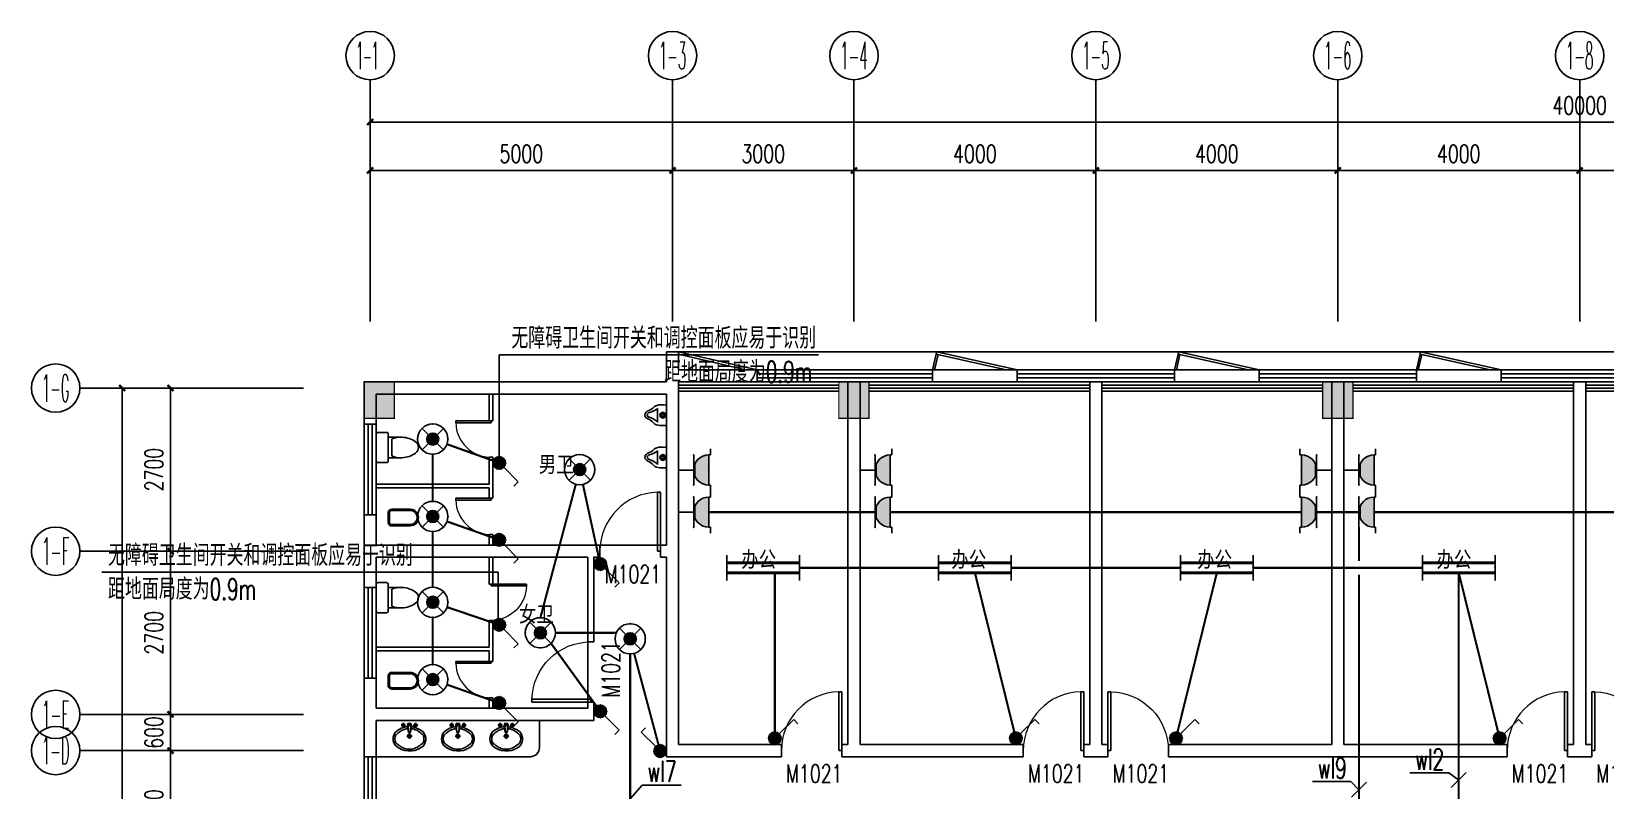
# Model space of a CAD drawing. Extents: x -6243262 to 3079315, y -2914302 to 172723.
# Drawn here: x -1822998 to -1796971, y -602947 to -590387 of the extents above; entities that cross this region are included whole.
import ezdxf
from ezdxf.enums import TextEntityAlignment as Align

# ---------------------------------------------------------------- set-up
doc = ezdxf.new("R2010")
doc.units = 0
doc.header["$LTSCALE"] = 1000
for name, color, linetype in [('0-柱网', 2, 'Continuous'), ('0-铝板', 32, 'Continuous'), ('A-FLOR-OTHER1-ON', 253, 'Continuous'), ('AXIS', 3, 'Continuous'), ('AXIS_TEXT', 7, 'Continuous'), ('DIM-插座', 3, 'Continuous'), ('DIM-照明', 3, 'Continuous'), ('EQUIP-插座', 3, 'Continuous'), ('EQUIP-照明', 3, 'Continuous'), ('PUB_TEXT', 7, 'Continuous'), ('STAIR', 2, 'Continuous'), ('TEL_TEXT', 7, 'Continuous'), ('WALL', 9, 'Continuous'), ('WALL-PARAPET', 6, 'Continuous'), ('WINDOW', 4, 'Continuous'), ('WINDOW_TEXT', 7, 'Continuous'), ('WIRE-插座', 5, 'Continuous'), ('WIRE-照明', 1, 'Continuous'), ('洁具', 253, 'Continuous')]:
    doc.layers.add(name, color=color, linetype=linetype)
doc.styles.add('-宋体', font='', dxfattribs={"width": 0.8})
doc.styles.add('_TCH_AXIS', font='COMPLEX', dxfattribs={"bigfont": 'GBCBIG'})
doc.styles.add('_TCH_DIM_T3', font='SIMPLEX', dxfattribs={"width": 0.705882, "bigfont": 'GBCBIG'})
doc.styles.add('_TCH_WINDOW', font='SIMPLEX', dxfattribs={"height": 3.5, "bigfont": 'GBCBIG'})
doc.styles.add('_TEL_DIM', font='SIMPLEX', dxfattribs={"width": 0.8, "height": 3.5, "bigfont": 'HZTXT'})
doc.styles.add('COMPLEX', font='COMPLEX')
doc.styles.get("Standard").update_dxf_attribs({"font": 'gbenor.shx', "bigfont": 'gbcbig.shx'})
doc.styles.get('-宋体').set_extended_font_data('SimSun')
doc.dimstyles.new('_TCH_ARCH&&100', dxfattribs={"dimtxt": 297.5, "dimasz": 100, "dimexe": 250, "dimexo": 300, "dimgap": 126.25, "dimtad": 1, "dimdec": 0, "dimzin": 0, "dimdsep": 46, "dimtxsty": '_TCH_DIM_T3', "dimblk": 'ARCHTICK', "dimcen": 0.09, "dimclrt": 7, "dimazin": 2, "dimtfac": 1, "dimtdec": 0, "dimtix": 1, "dimtmove": 2, "dimatfit": 3, "dimfxl": 0, "dimtolj": 1, "dimtzin": 0, "dimarcsym": 0})

# ---------------------------------------------------------------- blocks, each defined once
blk = doc.blocks.new('1#柱网')
at = {"layer": '0-柱网'}
for points in [[(494005, 93967), (494005, 93367), (494505, 93367), (494505, 93967)], [(501855, 93967), (501855, 93367), (502355, 93367), (502355, 93967)], [(509855, 93967), (509855, 93367), (510355, 93367), (510355, 93967)]]:
    blk.add_hatch(color=0, dxfattribs=at).paths.add_polyline_path(points)
at = {"layer": '0-柱网', "color": 0, "const_width": 20}
for points in [[(494005, 93967), (494005, 93367), (494505, 93367), (494505, 93967), (494005, 93967)], [(501855, 93967), (501855, 93367), (502355, 93367), (502355, 93967), (501855, 93967)], [(509855, 93967), (509855, 93367), (510355, 93367), (510355, 93967), (509855, 93967)]]:
    blk.add_lwpolyline(points, dxfattribs=at)
blk = doc.blocks.new('A$C22252488')
at = {"layer": '0-铝板', "color": 0}
blk.add_lwpolyline([(1218, 0), (60, 261), (69, 300), (1400, 0)], dxfattribs=at)
at = {"layer": 'WINDOW', "color": 0}
for points in [[(0, 0), (60, 261)], [(31, 0), (90, 254)]]:
    blk.add_lwpolyline(points, dxfattribs=at)
blk = doc.blocks.new('$DorLib2D$00000001')
at = {"color": 0}
for p, q in [((0.45, 0.975), (0.5, 0.975)), ((0.45, 0), (0.45, 0.975)), ((0.5, 0), (0.5, 0.975)), ((0.5, 0), (0.45, 0))]:
    blk.add_line(p, q, dxfattribs=at)
at = {"color": 0, "lineweight": 13}
blk.add_arc((0.475, 0), 0.975, 91.4693, 180, dxfattribs=at)
blk = doc.blocks.new('$WINLIB2D$00000001')
at = {"color": 0}
for points in [[(-0.5, 0.5), (-0.5, -0.5)], [(-0.5, 0.5), (0.5, 0.5)], [(0.5, -0.5), (0.5, 0.5)], [(0.5, 0.1667), (-0.5, 0.1667)], [(0.5, -0.1667), (-0.5, -0.1667)], [(-0.5, -0.5), (0.5, -0.5)]]:
    blk.add_lwpolyline(points, dxfattribs=at)
blk = doc.blocks.new('$plan$00003671')
at = {"layer": '洁具', "color": 0}
for p, q in [((-101, 10), (-101, -63)), ((-25, 0), (-32, -39)), ((-25, 0), (25, 0)), ((-25, 0), (-17, -148)), ((25, 0), (17, -148)), ((25, 0), (32, -39)), ((101, 10), (101, -63)), ((-64, -27), (-138, -27)), ((45, -209), (-45, -209)), ((-32, -39), (-17, -148)), ((-24, -20), (24, -20)), ((-17, -138), (17, -138)), ((-17, -148), (17, -148)), ((0, -164), (0, -254)), ((32, -39), (17, -148)), ((138, -27), (64, -27))]:
    blk.add_line(p, q, dxfattribs=at)
blk.add_lwpolyline([(25, 0), (32, -39), (30, -54, -0.144626), (222, -135, -0.454002), (196, -399, -0.337627), (-227, -368, -0.376635), (-227, -140, -0.17218), (-30, -54), (-32, -39), (-25, 0)], format="xyb", close=True, dxfattribs=at)
for centre, radius in [((-101, -27), 25.2), ((-101, -27), 15.1), ((0, -209), 30.2), ((0, -209), 20.2), ((101, -27), 25.2), ((101, -27), 15.1)]:
    blk.add_circle(centre, radius, dxfattribs=at)
for centre, radius, start, end in [((-102, -254), 138, 152.5904, 207.4096), ((-19, -374), 275, 118.8696, 138.2267), ((-16, -304), 218, 108.3074, 128.6169), ((0, -351), 268, 95.4714, 108.3074), ((-1, -27), 7.25, 80.5252, 279.4748), ((1, -27), 7.25, 260.5252, 99.4748), ((0, -351), 268, 71.6926, 84.5286), ((16, -304), 218, 51.3831, 71.6926), ((19, -374), 275, 41.7733, 61.1304), ((102, -254), 138, 332.5904, 27.4096), ((-19, -135), 275, 221.7733, 241.1304), ((-16, -205), 218, 231.3831, 251.6926), ((0, -158), 268, 251.6926, 288.3074), ((16, -205), 218, 288.3074, 308.6169), ((19, -135), 275, 298.8696, 318.2267)]:
    blk.add_arc(centre, radius, start, end, dxfattribs=at)
blk = doc.blocks.new('$plan$00002813')
at = {"layer": '洁具', "color": 0}
blk.add_line((-112, -146), (114, -146), dxfattribs=at)
blk.add_lwpolyline([(-185, 0), (-185, -10), (-164, -10, 0.125587), (-163, -162, 0.087699), (-135, -207, -0.142493), (-79, -292, 0.309604), (0, -360, 0.229829), (59, -308, -0.1358), (128, -215, 0.187963), (170, -108, 0.056569), (165, -10), (185, -10), (185, 0)], format="xyb", close=True, dxfattribs=at)
for radius in [47.3, 34.6, 22.1]:
    blk.add_circle((0, -62), radius, dxfattribs=at)
for centre, radius, start, end in [((-382, -363), 346, 14.0616, 38.7001), ((335, -366), 312, 135.2868, 164.3913), ((-6, -276), 40.9, 183.6565, 351.9398)]:
    blk.add_arc(centre, radius, start, end, dxfattribs=at)
blk = doc.blocks.new('$plan$00002866')
at = {"layer": '洁具', "color": 0}
for points in [[(-366, 138), (-59, 138, -0.388189), (0, 88), (0, -88, -0.388189), (-59, -138), (-366, -138, -0.97895)], [(-58, -116), (-376, -116, -0.936623), (-366, 117), (-58, 117, -0.381636), (-21, 86), (-21, -86, -0.399536)]]:
    blk.add_lwpolyline(points, format="xyb", close=True, dxfattribs=at)
blk.add_lwpolyline([(-306, 117, 0, 0, 0.440649), (-316, 108, 0, 0, 0), (-316, -106, 0, 0, 0.411645), (-307, -115, 1.5, 1.5, 0)], format="xyseb", dxfattribs=at)
blk = doc.blocks.new('_ArchTick')
at = {"color": 0, "linetype": 'ByBlock', "const_width": 0.4}
blk.add_lwpolyline([(-0.5, -0.5), (0.5, 0.5)], dxfattribs=at)
blk = doc.blocks.new('*D131')
at = {"layer": 'AXIS', "color": 0, "lineweight": -2, "transparency": 16777216}
for p, q in [((1416495, -770052), (1416495, -766802)), ((1456495, -770052), (1456495, -766802)), ((1416495, -767052), (1456495, -767052))]:
    blk.add_line(p, q, dxfattribs=at)
at = {"layer": 'Defpoints', "color": 0, "transparency": 16777216}
for p in [(1456495, -767052), (1416495, -770352), (1456495, -770352)]:
    blk.add_point(p, dxfattribs=at)
at = {"layer": 'AXIS', "color": 0, "lineweight": -2, "transparency": 16777216, "xscale": 100, "yscale": 100, "zscale": 100, "rotation": 180}
blk.add_blockref('_ArchTick', (1416495, -767052), dxfattribs=at)
at = {"layer": 'AXIS', "color": 0, "lineweight": -2, "transparency": 16777216, "xscale": 100, "yscale": 100, "zscale": 100}
blk.add_blockref('_ArchTick', (1456495, -767052), dxfattribs=at)
at = {"layer": 'AXIS', "color": 7, "transparency": 16777216, "insert": (1436495, -766777), "char_height": 297.5, "attachment_point": 5, "style": '_TCH_DIM_T3'}
blk.add_mtext('\\A1;40000', dxfattribs=at)
blk = doc.blocks.new('*D135')
at = {"layer": 'AXIS', "color": 0, "lineweight": -2, "transparency": 16777216}
for p, q in [((1436495, -770052), (1436495, -767602)), ((1440495, -770052), (1440495, -767602)), ((1436495, -767852), (1440495, -767852))]:
    blk.add_line(p, q, dxfattribs=at)
at = {"layer": 'Defpoints', "color": 0, "transparency": 16777216}
for p in [(1440495, -767852), (1436495, -770352), (1440495, -770352)]:
    blk.add_point(p, dxfattribs=at)
at = {"layer": 'AXIS', "color": 0, "lineweight": -2, "transparency": 16777216, "xscale": 100, "yscale": 100, "zscale": 100, "rotation": 180}
blk.add_blockref('_ArchTick', (1436495, -767852), dxfattribs=at)
at = {"layer": 'AXIS', "color": 0, "lineweight": -2, "transparency": 16777216, "xscale": 100, "yscale": 100, "zscale": 100}
blk.add_blockref('_ArchTick', (1440495, -767852), dxfattribs=at)
at = {"layer": 'AXIS', "color": 7, "transparency": 16777216, "insert": (1438495, -767577), "char_height": 297.5, "attachment_point": 5, "style": '_TCH_DIM_T3'}
blk.add_mtext('\\A1;4000', dxfattribs=at)
blk = doc.blocks.new('*D136')
at = {"layer": 'AXIS', "color": 0, "lineweight": -2, "transparency": 16777216}
for p, q in [((1432495, -770052), (1432495, -767602)), ((1436495, -770052), (1436495, -767602)), ((1432495, -767852), (1436495, -767852))]:
    blk.add_line(p, q, dxfattribs=at)
at = {"layer": 'Defpoints', "color": 0, "transparency": 16777216}
for p in [(1436495, -767852), (1432495, -770352), (1436495, -770352)]:
    blk.add_point(p, dxfattribs=at)
at = {"layer": 'AXIS', "color": 0, "lineweight": -2, "transparency": 16777216, "xscale": 100, "yscale": 100, "zscale": 100, "rotation": 180}
blk.add_blockref('_ArchTick', (1432495, -767852), dxfattribs=at)
at = {"layer": 'AXIS', "color": 0, "lineweight": -2, "transparency": 16777216, "xscale": 100, "yscale": 100, "zscale": 100}
blk.add_blockref('_ArchTick', (1436495, -767852), dxfattribs=at)
at = {"layer": 'AXIS', "color": 7, "transparency": 16777216, "insert": (1434495, -767577), "char_height": 297.5, "attachment_point": 5, "style": '_TCH_DIM_T3'}
blk.add_mtext('\\A1;4000', dxfattribs=at)
blk = doc.blocks.new('*D137')
at = {"layer": 'AXIS', "color": 0, "lineweight": -2, "transparency": 16777216}
for p, q in [((1428495, -770052), (1428495, -767602)), ((1432495, -770052), (1432495, -767602)), ((1428495, -767852), (1432495, -767852))]:
    blk.add_line(p, q, dxfattribs=at)
at = {"layer": 'Defpoints', "color": 0, "transparency": 16777216}
for p in [(1432495, -767852), (1428495, -770352), (1432495, -770352)]:
    blk.add_point(p, dxfattribs=at)
at = {"layer": 'AXIS', "color": 0, "lineweight": -2, "transparency": 16777216, "xscale": 100, "yscale": 100, "zscale": 100, "rotation": 180}
blk.add_blockref('_ArchTick', (1428495, -767852), dxfattribs=at)
at = {"layer": 'AXIS', "color": 0, "lineweight": -2, "transparency": 16777216, "xscale": 100, "yscale": 100, "zscale": 100}
blk.add_blockref('_ArchTick', (1432495, -767852), dxfattribs=at)
at = {"layer": 'AXIS', "color": 7, "transparency": 16777216, "insert": (1430495, -767577), "char_height": 297.5, "attachment_point": 5, "style": '_TCH_DIM_T3'}
blk.add_mtext('\\A1;4000', dxfattribs=at)
blk = doc.blocks.new('*D138')
at = {"layer": 'AXIS', "color": 0, "lineweight": -2, "transparency": 16777216}
for p, q in [((1424495, -770052), (1424495, -767602)), ((1428495, -770052), (1428495, -767602)), ((1424495, -767852), (1428495, -767852))]:
    blk.add_line(p, q, dxfattribs=at)
at = {"layer": 'Defpoints', "color": 0, "transparency": 16777216}
for p in [(1428495, -767852), (1424495, -770352), (1428495, -770352)]:
    blk.add_point(p, dxfattribs=at)
at = {"layer": 'AXIS', "color": 0, "lineweight": -2, "transparency": 16777216, "xscale": 100, "yscale": 100, "zscale": 100, "rotation": 180}
blk.add_blockref('_ArchTick', (1424495, -767852), dxfattribs=at)
at = {"layer": 'AXIS', "color": 0, "lineweight": -2, "transparency": 16777216, "xscale": 100, "yscale": 100, "zscale": 100}
blk.add_blockref('_ArchTick', (1428495, -767852), dxfattribs=at)
at = {"layer": 'AXIS', "color": 7, "transparency": 16777216, "insert": (1426495, -767577), "char_height": 297.5, "attachment_point": 5, "style": '_TCH_DIM_T3'}
blk.add_mtext('\\A1;4000', dxfattribs=at)
blk = doc.blocks.new('*D139')
at = {"layer": 'AXIS', "color": 0, "lineweight": -2, "transparency": 16777216}
for p, q in [((1421495, -770052), (1421495, -767602)), ((1424495, -770052), (1424495, -767602)), ((1421495, -767852), (1424495, -767852))]:
    blk.add_line(p, q, dxfattribs=at)
at = {"layer": 'Defpoints', "color": 0, "transparency": 16777216}
for p in [(1424495, -767852), (1421495, -770352), (1424495, -770352)]:
    blk.add_point(p, dxfattribs=at)
at = {"layer": 'AXIS', "color": 0, "lineweight": -2, "transparency": 16777216, "xscale": 100, "yscale": 100, "zscale": 100, "rotation": 180}
blk.add_blockref('_ArchTick', (1421495, -767852), dxfattribs=at)
at = {"layer": 'AXIS', "color": 0, "lineweight": -2, "transparency": 16777216, "xscale": 100, "yscale": 100, "zscale": 100}
blk.add_blockref('_ArchTick', (1424495, -767852), dxfattribs=at)
at = {"layer": 'AXIS', "color": 7, "transparency": 16777216, "insert": (1422995, -767577), "char_height": 297.5, "attachment_point": 5, "style": '_TCH_DIM_T3'}
blk.add_mtext('\\A1;3000', dxfattribs=at)
blk = doc.blocks.new('*D140')
at = {"layer": 'AXIS', "color": 0, "lineweight": -2, "transparency": 16777216}
for p, q in [((1416495, -770052), (1416495, -767602)), ((1421495, -770052), (1421495, -767602)), ((1416495, -767852), (1421495, -767852))]:
    blk.add_line(p, q, dxfattribs=at)
at = {"layer": 'Defpoints', "color": 0, "transparency": 16777216}
for p in [(1421495, -767852), (1416495, -770352), (1421495, -770352)]:
    blk.add_point(p, dxfattribs=at)
at = {"layer": 'AXIS', "color": 0, "lineweight": -2, "transparency": 16777216, "xscale": 100, "yscale": 100, "zscale": 100, "rotation": 180}
blk.add_blockref('_ArchTick', (1416495, -767852), dxfattribs=at)
at = {"layer": 'AXIS', "color": 0, "lineweight": -2, "transparency": 16777216, "xscale": 100, "yscale": 100, "zscale": 100}
blk.add_blockref('_ArchTick', (1421495, -767852), dxfattribs=at)
at = {"layer": 'AXIS', "color": 7, "transparency": 16777216, "insert": (1418995, -767577), "char_height": 297.5, "attachment_point": 5, "style": '_TCH_DIM_T3'}
blk.add_mtext('\\A1;5000', dxfattribs=at)
blk = doc.blocks.new('_AXISO')
at = {"color": 0}
blk.add_circle((0, 0), 0.5, dxfattribs=at)
at = {"layer": 'AXIS_TEXT', "color": 0, "style": 'COMPLEX', "width": 1.041667}
blk.add_attdef('A', text='', height=0.56, dxfattribs=at).set_placement((-0.25, -0.28), (0.25, -0.28), align=Align.FIT)
blk = doc.blocks.new('*D146')
at = {"layer": 'AXIS', "color": 0, "lineweight": -2, "transparency": 16777216}
for p, q in [((1415095, -771452), (1412145, -771452)), ((1412395, -786952), (1412395, -771452)), ((1415095, -786952), (1412145, -786952))]:
    blk.add_line(p, q, dxfattribs=at)
at = {"layer": 'Defpoints', "color": 0, "transparency": 16777216}
for p in [(1412395, -771452), (1415395, -771452), (1415395, -786952)]:
    blk.add_point(p, dxfattribs=at)
at = {"layer": 'AXIS', "color": 0, "lineweight": -2, "transparency": 16777216, "xscale": 100, "yscale": 100, "zscale": 100}
for p, rotation in [((1412395, -771452), 90), ((1412395, -786952), 270)]:
    blk.add_blockref('_ArchTick', p, dxfattribs=dict(at, rotation=rotation))
at = {"layer": 'AXIS', "color": 7, "transparency": 16777216, "insert": (1412120, -779202), "char_height": 297.5, "attachment_point": 5, "rotation": 90, "style": '_TCH_DIM_T3'}
blk.add_mtext('\\A1;15500', dxfattribs=at)
blk = doc.blocks.new('*D149')
at = {"layer": 'AXIS', "color": 0, "lineweight": -2, "transparency": 16777216}
for p, q in [((1415095, -777452), (1412945, -777452)), ((1413195, -779452), (1413195, -777452)), ((1415095, -779452), (1412945, -779452))]:
    blk.add_line(p, q, dxfattribs=at)
at = {"layer": 'Defpoints', "color": 0, "transparency": 16777216}
for p in [(1413195, -777452), (1415395, -777452), (1415395, -779452)]:
    blk.add_point(p, dxfattribs=at)
at = {"layer": 'AXIS', "color": 0, "lineweight": -2, "transparency": 16777216, "xscale": 100, "yscale": 100, "zscale": 100}
for p, rotation in [((1413195, -777452), 90), ((1413195, -779452), 270)]:
    blk.add_blockref('_ArchTick', p, dxfattribs=dict(at, rotation=rotation))
at = {"layer": 'AXIS', "color": 7, "transparency": 16777216, "insert": (1412920, -778452), "char_height": 297.5, "attachment_point": 5, "rotation": 90, "style": '_TCH_DIM_T3'}
blk.add_mtext('\\A1;2000', dxfattribs=at)
blk = doc.blocks.new('*D150')
at = {"layer": 'AXIS', "color": 0, "lineweight": -2, "transparency": 16777216}
for p, q in [((1415095, -776852), (1412945, -776852)), ((1413195, -776852), (1413195, -776752)), ((1413195, -777452), (1413195, -776852)), ((1415095, -777452), (1412945, -777452)), ((1413195, -777452), (1413195, -777552))]:
    blk.add_line(p, q, dxfattribs=at)
at = {"layer": 'Defpoints', "color": 0, "transparency": 16777216}
for p in [(1413195, -776852), (1415395, -776852), (1415395, -777452)]:
    blk.add_point(p, dxfattribs=at)
at = {"layer": 'AXIS', "color": 0, "lineweight": -2, "transparency": 16777216, "xscale": 100, "yscale": 100, "zscale": 100}
for p, rotation in [((1413195, -776852), 270), ((1413195, -777452), 90)]:
    blk.add_blockref('_ArchTick', p, dxfattribs=dict(at, rotation=rotation))
at = {"layer": 'AXIS', "color": 7, "transparency": 16777216, "insert": (1412920, -777152), "char_height": 297.5, "attachment_point": 5, "rotation": 90, "style": '_TCH_DIM_T3'}
blk.add_mtext('\\A1;600', dxfattribs=at)
blk = doc.blocks.new('*D151')
at = {"layer": 'AXIS', "color": 0, "lineweight": -2, "transparency": 16777216}
for p, q in [((1415095, -774152), (1412945, -774152)), ((1413195, -776852), (1413195, -774152)), ((1415095, -776852), (1412945, -776852))]:
    blk.add_line(p, q, dxfattribs=at)
at = {"layer": 'Defpoints', "color": 0, "transparency": 16777216}
for p in [(1413195, -774152), (1415395, -774152), (1415395, -776852)]:
    blk.add_point(p, dxfattribs=at)
at = {"layer": 'AXIS', "color": 0, "lineweight": -2, "transparency": 16777216, "xscale": 100, "yscale": 100, "zscale": 100}
for p, rotation in [((1413195, -774152), 90), ((1413195, -776852), 270)]:
    blk.add_blockref('_ArchTick', p, dxfattribs=dict(at, rotation=rotation))
at = {"layer": 'AXIS', "color": 7, "transparency": 16777216, "insert": (1412920, -775502), "char_height": 297.5, "attachment_point": 5, "rotation": 90, "style": '_TCH_DIM_T3'}
blk.add_mtext('\\A1;2700', dxfattribs=at)
blk = doc.blocks.new('*D152')
at = {"layer": 'AXIS', "color": 0, "lineweight": -2, "transparency": 16777216}
for p, q in [((1415095, -771452), (1412945, -771452)), ((1413195, -774152), (1413195, -771452)), ((1415095, -774152), (1412945, -774152))]:
    blk.add_line(p, q, dxfattribs=at)
at = {"layer": 'Defpoints', "color": 0, "transparency": 16777216}
for p in [(1413195, -771452), (1415395, -771452), (1415395, -774152)]:
    blk.add_point(p, dxfattribs=at)
at = {"layer": 'AXIS', "color": 0, "lineweight": -2, "transparency": 16777216, "xscale": 100, "yscale": 100, "zscale": 100}
for p, rotation in [((1413195, -771452), 90), ((1413195, -774152), 270)]:
    blk.add_blockref('_ArchTick', p, dxfattribs=dict(at, rotation=rotation))
at = {"layer": 'AXIS', "color": 7, "transparency": 16777216, "insert": (1412920, -772802), "char_height": 297.5, "attachment_point": 5, "rotation": 90, "style": '_TCH_DIM_T3'}
blk.add_mtext('\\A1;2700', dxfattribs=at)
blk = doc.blocks.new('$plan$00002826')
at = {"layer": '洁具', "color": 0}
for p, q in [((-260, -140), (-260, 140)), ((-200, 170), (-200, -170))]:
    blk.add_line(p, q, dxfattribs=at)
blk.add_lwpolyline([(-650, 92, 0.537872), (-650, -92, 0.149947), (-430, -170), (-200, -170), (-200, -220, 0.414214), (-170, -250), (-30, -250, 0.414214), (0, -220), (0, 220, 0.414214), (-30, 250), (-170, 250, 0.414214), (-200, 220), (-200, 170), (-430, 170, 0.149947)], format="xyb", close=True, dxfattribs=at)
for centre, start, end in [((-413, -227), 67.4505, 91.4725), ((-413, 227), 268.6339, 292.5495)]:
    blk.add_arc(centre, 398, start, end, dxfattribs=at)
blk = doc.blocks.new('$equip$00001240')
for p, q in [((-0.5, 1.05), (-0.7, 1.05)), ((-0.5, 1.05), (-0.5, 1)), ((0.5, 1.05), (0.7, 1.05)), ((0.5, 1.05), (0.5, 1)), ((-0.5, 1), (0.5, 1)), ((-0.5, 0.5), (0.5, 0.5)), ((0, 0.5), (0, 0))]:
    blk.add_line(p, q)
blk.add_arc((0, 1), 0.5, 180, 0)
for points in [[(0.433, 0.75), (-0.433, 0.75), (0.5, 1), (-0.5, 1)], [(0.25, 0.567), (-0.25, 0.567), (0.433, 0.75), (-0.433, 0.75)], [(0, 0.5), (0, 0.5), (0.25, 0.567), (-0.25, 0.567)]]:
    blk.add_solid(points)
at = {"layer": 'EQUIP-照明'}
for p in [(0, 1), (-0.5, 0.5), (0, 0), (0.5, 0.5)]:
    blk.add_point(p, dxfattribs=at)
at = {"layer": 'EQUIP-照明', "flags": 9}
blk.add_attdef('A', (0, 0), '', height=0.00002, dxfattribs=at)
blk = doc.blocks.new('$equip$00001160')
for p, q in [((-1.2, 0.417), (-1.2, -0.417)), ((-1.2, 0.167), (1.2, 0.167)), ((1.2, 0.417), (1.2, -0.417)), ((-1.2, -0.167), (1.2, -0.167))]:
    blk.add_line(p, q)
at = {"const_width": 0.1}
for points in [[(-1.2, 0.167), (1.2, 0.167)], [(-1.2, -0.167), (1.2, -0.167)]]:
    blk.add_lwpolyline(points, dxfattribs=at)
at = {"layer": 'EQUIP-照明'}
for p in [(-1.2, 0), (0, 0.167), (1.2, 0), (0, -0.167)]:
    blk.add_point(p, dxfattribs=at)
at = {"layer": 'EQUIP-照明', "flags": 9}
blk.add_attdef('A', (0, 0), '', height=0.00002, dxfattribs=at)
blk = doc.blocks.new('$equip$00001962')
for p, q in [((0.147, 0.356), (0.625, 0.833)), ((0.625, 0.833), (0.766, 0.692))]:
    blk.add_line(p, q)
blk.add_circle((0, 0.208), 0.208)
for p in [(-0.208, 0.208), (0, 0.417), (0, 0), (0.208, 0.208)]:
    blk.add_point(p)
for points in [[(-0.18, 0.313), (0.18, 0.313), (-0.208, 0.208), (0.208, 0.208)], [(-0.18, 0.104), (0.18, 0.104), (-0.208, 0.208), (0.208, 0.208)], [(-0.104, 0.389), (0.104, 0.389), (-0.18, 0.313), (0.18, 0.313)], [(-0.104, 0.028), (0.104, 0.028), (-0.18, 0.104), (0.18, 0.104)], [(0, 0.417), (0, 0.417), (-0.104, 0.389), (0.104, 0.389)], [(0, 0), (0, 0), (-0.104, 0.028), (0.104, 0.028)]]:
    blk.add_solid(points)
at = {"layer": 'TEL_TEXT', "style": '_TEL_DIM', "flags": 1}
blk.add_attdef('A', text='', height=0.00002, dxfattribs=at).set_placement((0, 0), align=Align.MIDDLE_CENTER)
blk = doc.blocks.new('$equip$00002828')
for p, q in [((0.354, 0.354), (-0.354, -0.354)), ((-0.354, 0.354), (0.354, -0.354))]:
    blk.add_line(p, q)
at = {"const_width": 0.04}
blk.add_lwpolyline([(0.5, 0, -1), (-0.5, 0, -1), (0.5, 0, 1)], format="xyb", dxfattribs=at)
for radius in [0.5, 0.2]:
    blk.add_circle((0, 0), radius)
for p in [(-0.5, 0), (0, 0.5), (0.5, 0), (0, -0.5)]:
    blk.add_point(p)
for points in [[(-0.173, 0.1), (0.173, 0.1), (-0.2, 0), (0.2, 0)], [(-0.173, -0.1), (0.173, -0.1), (-0.2, 0), (0.2, 0)], [(-0.1, 0.173), (0.1, 0.173), (-0.173, 0.1), (0.173, 0.1)], [(0, 0.2), (0, 0.2), (-0.1, 0.173), (0.1, 0.173)], [(-0.1, -0.173), (0.1, -0.173), (-0.173, -0.1), (0.173, -0.1)], [(0, -0.2), (0, -0.2), (-0.1, -0.173), (0.1, -0.173)]]:
    blk.add_solid(points)
at = {"color": 7, "style": '_TEL_DIM', "flags": 1}
for tag in ['A', 'REMARK']:
    blk.add_attdef(tag, text='', height=0.00002, dxfattribs=at).set_placement((0, 0), align=Align.MIDDLE_CENTER)
blk = doc.blocks.new('33')
at = {"color": 8}
blk.add_lwpolyline([(1416595.1, -776952.2), (1416595.1, -777552.2), (1419145.1, -777552.2, 0.4142136), (1419295.1, -777402.2), (1419295.1, -776952.2)], format="xyb", dxfattribs=at)
at = {"layer": '0-铝板', "color": 8}
for points in [[(1421595.1, -770852.2), (1457095.1, -770852.2), (1457095.1, -779352.2)], [(1421595.1, -770852.2), (1421595.1, -770852.2), (1422895, -771152.2)], [(1421595.1, -770893.1), (1422704.1, -771152.2)]]:
    blk.add_lwpolyline(points, dxfattribs=at)
at = {"layer": 'A-FLOR-OTHER1-ON', "color": 8}
for points in [[(1421595.1, -771352.2), (1424245.1, -771352.2)], [(1424745.1, -771352.2), (1428395.1, -771352.2)], [(1432245.1, -771352.2), (1428595.1, -771352.2)], [(1436395.1, -771352.2), (1432745.1, -771352.2)], [(1436595.1, -771352.2), (1440245.1, -771352.2)], [(1421595.1, -771502.2), (1424245.1, -771502.2)], [(1424745.1, -771502.2), (1428395.1, -771502.2)], [(1432245.1, -771502.2), (1428595.1, -771502.2)], [(1436395.1, -771502.2), (1432745.1, -771502.2)], [(1436595.1, -771502.2), (1440245.1, -771502.2)]]:
    blk.add_lwpolyline(points, dxfattribs=at)
at = {"layer": 'AXIS', "color": 8}
for p, q in [((1416495.1, -770352.2), (1416495.1, -766352.2)), ((1421495.1, -770352.2), (1421495.1, -766352.2)), ((1424495.1, -770352.2), (1424495.1, -766352.2)), ((1428495.1, -770352.2), (1428495.1, -766352.2)), ((1432495.1, -770352.2), (1432495.1, -766352.2)), ((1436495.1, -770352.2), (1436495.1, -766352.2)), ((1415395.1, -771452.2), (1411695.1, -771452.2)), ((1415395.1, -774152.2), (1411695.1, -774152.2)), ((1415395.1, -776852.2), (1411695.1, -776852.2)), ((1415395.1, -777452.2), (1411695.1, -777452.2))]:
    blk.add_line(p, q, dxfattribs=at)
at = {"layer": 'STAIR', "color": 8}
for points in [[(1421595.1, -771402.2), (1424245.1, -771402.2)], [(1424745.1, -771402.2), (1428395.1, -771402.2)], [(1432245.1, -771402.2), (1428595.1, -771402.2)], [(1436395.1, -771402.2), (1432745.1, -771402.2)], [(1436595.1, -771402.2), (1440245.1, -771402.2)], [(1421595.1, -771452.2), (1424245.1, -771452.2)], [(1424745.1, -771452.2), (1428395.1, -771452.2)], [(1432245.1, -771452.2), (1428595.1, -771452.2)], [(1436395.1, -771452.2), (1432745.1, -771452.2)], [(1436595.1, -771452.2), (1440245.1, -771452.2)]]:
    blk.add_lwpolyline(points, dxfattribs=at)
at = {"layer": 'WALL', "color": 8}
for p, q in [((1421395.1, -771252.2), (1421395.1, -770852.2)), ((1421395.1, -770852.2), (1421595.1, -770852.2)), ((1421595.1, -771152.2), (1421595.1, -770852.2)), ((1422895, -771152.2), (1421595.1, -771152.2)), ((1422895, -771352.2), (1422895, -771152.2)), ((1427195.1, -771152.2), (1425795.1, -771152.2)), ((1425795.1, -771152.2), (1425795.1, -771352.2)), ((1427195.1, -771352.2), (1427195.1, -771152.2)), ((1431195.1, -771152.2), (1429795.1, -771152.2)), ((1429795.1, -771152.2), (1429795.1, -771352.2)), ((1431195.1, -771352.2), (1431195.1, -771152.2)), ((1435195.1, -771152.2), (1433795.1, -771152.2)), ((1433795.1, -771152.2), (1433795.1, -771352.2)), ((1435195.1, -771352.2), (1435195.1, -771152.2)), ((1416395.1, -771352.2), (1416395.1, -772052.2)), ((1421395.1, -771352.2), (1416395.1, -771352.2)), ((1421395.1, -771352.2), (1421395.1, -771252.2)), ((1421595.1, -771352.2), (1422895, -771352.2)), ((1421595.1, -771452.2), (1421595.1, -771352.2)), ((1424395.1, -777352.2), (1424395.1, -771352.2)), ((1424395.1, -771352.2), (1424595.1, -771352.2)), ((1424595.1, -777352.2), (1424595.1, -771352.2)), ((1425795.1, -771352.2), (1427195.1, -771352.2)), ((1428395.1, -777352.2), (1428395.1, -771352.2)), ((1428395.1, -771352.2), (1428595.1, -771352.2)), ((1428595.1, -777352.2), (1428595.1, -771352.2)), ((1429795.1, -771352.2), (1431195.1, -771352.2)), ((1432395.1, -777352.2), (1432395.1, -771352.2)), ((1432395.1, -771352.2), (1432595.1, -771352.2)), ((1432595.1, -777352.2), (1432595.1, -771352.2)), ((1433795.1, -771352.2), (1435195.1, -771352.2)), ((1436395.1, -777352.2), (1436395.1, -771352.2)), ((1436395.1, -771352.2), (1436595.1, -771352.2)), ((1436595.1, -777352.2), (1436595.1, -771352.2)), ((1416595.1, -772052.2), (1416595.1, -771552.2)), ((1421395.1, -771552.2), (1416595.1, -771552.2)), ((1421395.1, -774052.2), (1421395.1, -771552.2)), ((1421595.1, -774152.2), (1421595.1, -771452.2)), ((1416395.1, -772052.2), (1416595.1, -772052.2)), ((1416595.1, -773552.2), (1416395.1, -773552.2)), ((1416395.1, -773552.2), (1416395.1, -774152.2)), ((1416595.1, -774052.2), (1416595.1, -773552.2)), ((1416395.1, -774152.2), (1416395.1, -774752.2)), ((1418495.1, -774052.2), (1416595.1, -774052.2)), ((1418495.1, -774252.2), (1416595.1, -774252.2)), ((1416595.1, -774752.2), (1416595.1, -774252.2)), ((1420095.1, -774052.2), (1418495.1, -774052.2)), ((1420095.1, -774252.2), (1418495.1, -774252.2)), ((1420295.1, -774052.2), (1420095.1, -774052.2)), ((1420095.1, -774252.2), (1420095.1, -775652.2)), ((1420195.1, -775652.2), (1420195.1, -774252.2)), ((1420195.1, -774252.2), (1420295.1, -774252.2)), ((1420295.1, -774252.2), (1420295.1, -774052.2)), ((1421395.1, -774052.2), (1421295.1, -774052.2)), ((1421295.1, -774052.2), (1421295.1, -774252.2)), ((1421295.1, -774252.2), (1421395.1, -774252.2)), ((1421395.1, -777552.2), (1421395.1, -774252.2)), ((1421595.1, -777352.2), (1421595.1, -774152.2)), ((1416395.1, -774752.2), (1416595.1, -774752.2)), ((1420095.1, -775652.2), (1420195.1, -775652.2)), ((1416595.1, -776252.2), (1416395.1, -776252.2)), ((1416395.1, -776252.2), (1416395.1, -776852.2)), ((1416595.1, -776752.2), (1416595.1, -776252.2)), ((1416395.1, -776852.2), (1416395.1, -777552.2)), ((1420095.1, -776752.2), (1416595.1, -776752.2)), ((1420195.1, -776652.2), (1420095.1, -776652.2)), ((1420095.1, -776652.2), (1420095.1, -776752.2)), ((1420195.1, -776952.2), (1420195.1, -776652.2)), ((1416595.1, -777552.2), (1416595.1, -776952.2)), ((1420195.1, -776952.2), (1416595.1, -776952.2)), ((1423295.1, -777352.2), (1421595.1, -777352.2)), ((1423295.1, -777552.2), (1423295.1, -777352.2)), ((1424395.1, -777352.2), (1424295.1, -777352.2)), ((1424295.1, -777352.2), (1424295.1, -777552.2)), ((1427295.1, -777352.2), (1424595.1, -777352.2)), ((1427295.1, -777552.2), (1427295.1, -777352.2)), ((1428395.1, -777352.2), (1428295.1, -777352.2)), ((1428295.1, -777352.2), (1428295.1, -777552.2)), ((1428695.1, -777352.2), (1428595.1, -777352.2)), ((1428695.1, -777552.2), (1428695.1, -777352.2)), ((1432395.1, -777352.2), (1429695.1, -777352.2)), ((1429695.1, -777352.2), (1429695.1, -777552.2)), ((1435295.1, -777352.2), (1432595.1, -777352.2)), ((1435295.1, -777552.2), (1435295.1, -777352.2)), ((1436395.1, -777352.2), (1436295.1, -777352.2)), ((1436295.1, -777352.2), (1436295.1, -777552.2)), ((1436695.1, -777352.2), (1436595.1, -777352.2)), ((1436695.1, -777552.2), (1436695.1, -777352.2)), ((1416395.1, -777552.2), (1416595.1, -777552.2)), ((1421395.1, -777552.2), (1423295.1, -777552.2)), ((1424295.1, -777552.2), (1424495.1, -777552.2)), ((1424495.1, -777552.2), (1427295.1, -777552.2)), ((1428295.1, -777552.2), (1428495.1, -777552.2)), ((1428495.1, -777552.2), (1428695.1, -777552.2)), ((1429695.1, -777552.2), (1432495.1, -777552.2)), ((1432495.1, -777552.2), (1435295.1, -777552.2)), ((1436295.1, -777552.2), (1436495.1, -777552.2)), ((1436495.1, -777552.2), (1436695.1, -777552.2))]:
    blk.add_line(p, q, dxfattribs=at)
at = {"layer": 'WALL-PARAPET', "color": 8}
for p, q in [((1418465.1, -771552.2), (1418465.1, -771997.2)), ((1418525.1, -771552.2), (1418465.1, -771552.2)), ((1418525.1, -771997.2), (1418525.1, -771552.2)), ((1418465.1, -771997.2), (1418525.1, -771997.2)), ((1418525.1, -772597.2), (1418465.1, -772597.2)), ((1418465.1, -772597.2), (1418465.1, -773042.2)), ((1418525.1, -773072.2), (1418525.1, -772597.2)), ((1418465.1, -773042.2), (1416595.1, -773042.2)), ((1416595.1, -773102.2), (1416595.1, -773042.2)), ((1418465.1, -773102.2), (1416595.1, -773102.2)), ((1418465.1, -773102.2), (1418465.1, -773277.2)), ((1418525.1, -773277.2), (1418525.1, -773072.2)), ((1418465.1, -773277.2), (1418525.1, -773277.2)), ((1418525.1, -773877.2), (1418465.1, -773877.2)), ((1418465.1, -773877.2), (1418465.1, -774052.2)), ((1418525.1, -774052.2), (1418525.1, -773877.2)), ((1418465.1, -774252.2), (1418465.1, -774697.2)), ((1418525.1, -774252.2), (1418465.1, -774252.2)), ((1418525.1, -774697.2), (1418525.1, -774252.2)), ((1418465.1, -774697.2), (1418525.1, -774697.2)), ((1418525.1, -775297.2), (1418465.1, -775297.2)), ((1418465.1, -775297.2), (1418465.1, -775742.2)), ((1418525.1, -775772.2), (1418525.1, -775297.2)), ((1418465.1, -775742.2), (1416595.1, -775742.2)), ((1416595.1, -775802.2), (1416595.1, -775742.2)), ((1418465.1, -775802.2), (1416595.1, -775802.2)), ((1418465.1, -775802.2), (1418465.1, -775977.2)), ((1418525.1, -775977.2), (1418525.1, -775772.2)), ((1418465.1, -775977.2), (1418525.1, -775977.2)), ((1418525.1, -776577.2), (1418465.1, -776577.2)), ((1418465.1, -776577.2), (1418465.1, -776752.2)), ((1418525.1, -776752.2), (1418525.1, -776577.2)), ((1418465.1, -776752.2), (1418525.1, -776752.2))]:
    blk.add_line(p, q, dxfattribs=at)
at = {"layer": 'WINDOW', "color": 8}
for p, q in [((1421295.1, -774052.2), (1420295.1, -774052.2)), ((1420095.1, -776652.2), (1420095.1, -775652.2))]:
    blk.add_line(p, q, dxfattribs=at)
at = {"color": 8}
for name, p, rotation in [('$plan$00002813', (1421395.1, -771902.2), 269.9999999999999), ('$plan$00002813', (1421395.1, -772602.2), 269.9999999999999), ('$plan$00002866', (1416792.8, -773595), 180), ('$plan$00002866', (1416792.8, -776295), 179.9999999999999), ('$plan$00003671', (1417145.1, -777003.1), 359.9999999999999), ('$plan$00003671', (1417945.1, -777003.1), 359.9999999999999), ('$plan$00003671', (1418745.1, -777003.1), 359.9999999999999)]:
    blk.add_blockref(name, p, dxfattribs=dict(at, rotation=rotation))
at = {"color": 8, "yscale": -1, "rotation": 180}
for p in [(1416595.1, -772435.9), (1416595.1, -774921.1)]:
    blk.add_blockref('$plan$00002826', p, dxfattribs=at)
at = {"layer": '0-柱网', "color": 8}
blk.add_blockref('1#柱网', (922390.1, -865319.4), dxfattribs=at)
at = {"layer": '0-铝板', "color": 8}
for p in [(1425795.1, -771152.2), (1429795.1, -771152.2), (1433795.1, -771152.2)]:
    blk.add_blockref('A$C22252488', p, dxfattribs=at)
at = {"layer": 'AXIS', "color": 8}
ref = blk.add_blockref('_AXISO', (1416495.1, -765952.2), dxfattribs=dict(at, xscale=800, yscale=800, zscale=800))
ref.add_attrib('A', '1-1 ', dxfattribs={"layer": 'AXIS_TEXT', "color": 8, "height": 452.55, "style": '_TCH_AXIS', "width": 0.42}).set_placement((1416268.8, -766178.5), (1416721.4, -766178.5), align=Align.FIT)
ref = blk.add_blockref('_AXISO', (1421495.1, -765952.2), dxfattribs=dict(at, xscale=800, yscale=800, zscale=800))
ref.add_attrib('A', '1-3', dxfattribs={"layer": 'AXIS_TEXT', "color": 8, "height": 452.55, "style": '_TCH_AXIS', "width": 0.381818}).set_placement((1421268.8, -766178.5), (1421721.4, -766178.5), align=Align.FIT)
ref = blk.add_blockref('_AXISO', (1424495.1, -765952.2), dxfattribs=dict(at, xscale=800, yscale=800, zscale=800))
ref.add_attrib('A', '1-4', dxfattribs={"layer": 'AXIS_TEXT', "color": 8, "height": 452.55, "style": '_TCH_AXIS', "width": 0.368421}).set_placement((1424268.8, -766178.5), (1424721.4, -766178.5), align=Align.FIT)
ref = blk.add_blockref('_AXISO', (1428495.1, -765952.2), dxfattribs=dict(at, xscale=800, yscale=800, zscale=800))
ref.add_attrib('A', '1-5', dxfattribs={"layer": 'AXIS_TEXT', "color": 8, "height": 452.55, "style": '_TCH_AXIS', "width": 0.381818}).set_placement((1428268.8, -766178.5), (1428721.4, -766178.5), align=Align.FIT)
ref = blk.add_blockref('_AXISO', (1432495.1, -765952.2), dxfattribs=dict(at, xscale=800, yscale=800, zscale=800))
ref.add_attrib('A', '1-6', dxfattribs={"layer": 'AXIS_TEXT', "color": 8, "height": 452.55, "style": '_TCH_AXIS', "width": 0.381818}).set_placement((1432268.8, -766178.5), (1432721.4, -766178.5), align=Align.FIT)
ref = blk.add_blockref('_AXISO', (1436495.1, -765952.2), dxfattribs=dict(at, xscale=800, yscale=800, zscale=800))
ref.add_attrib('A', '1-8', dxfattribs={"layer": 'AXIS_TEXT', "color": 8, "height": 452.55, "style": '_TCH_AXIS', "width": 0.381818}).set_placement((1436268.8, -766178.5), (1436721.4, -766178.5), align=Align.FIT)
ref = blk.add_blockref('_AXISO', (1411295.1, -771452.2), dxfattribs=dict(at, xscale=800, yscale=800, zscale=800))
ref.add_attrib('A', '1-G', dxfattribs={"layer": 'AXIS_TEXT', "color": 8, "height": 452.55, "style": '_TCH_AXIS', "width": 0.355932}).set_placement((1411068.8, -771678.5), (1411521.4, -771678.5), align=Align.FIT)
ref = blk.add_blockref('_AXISO', (1411295.1, -774152.2), dxfattribs=dict(at, xscale=800, yscale=800, zscale=800))
ref.add_attrib('A', '1-F', dxfattribs={"layer": 'AXIS_TEXT', "color": 8, "height": 452.55, "style": '_TCH_AXIS', "width": 0.368421}).set_placement((1411068.8, -774378.5), (1411521.4, -774378.5), align=Align.FIT)
ref = blk.add_blockref('_AXISO', (1411295.1, -776852.2), dxfattribs=dict(at, xscale=800, yscale=800, zscale=800))
ref.add_attrib('A', '1-E', dxfattribs={"layer": 'AXIS_TEXT', "color": 8, "height": 452.55, "style": '_TCH_AXIS', "width": 0.368421}).set_placement((1411068.8, -777078.5), (1411521.4, -777078.5), align=Align.FIT)
ref = blk.add_blockref('_AXISO', (1411295.1, -777452.2), dxfattribs=dict(at, xscale=800, yscale=800, zscale=800))
ref.add_attrib('A', '1-D', dxfattribs={"layer": 'AXIS_TEXT', "color": 8, "height": 452.55, "style": '_TCH_AXIS', "width": 0.362069}).set_placement((1411068.8, -777678.5), (1411521.4, -777678.5), align=Align.FIT)
at = {"layer": 'WINDOW', "color": 8}
for name, p, xscale, yscale, zscale, rotation in [('$WINLIB2D$00000001', (1424345, -771252.2), -2900.160891343607, -200, -2900.160891343607, 180), ('$WINLIB2D$00000001', (1428495.1, -771252.2), -2600, -200, -2600, 180), ('$WINLIB2D$00000001', (1432495.1, -771252.2), -2600, -200, -2600, 180), ('$WINLIB2D$00000001', (1436495.1, -771252.2), -2600, -200, -2600, 180), ('$WINLIB2D$00000001', (1416495.1, -772802.2), 1500, 200, 1500, 90), ('$DorLib2D$00000001', (1418495.1, -772297.2), 600, 600, 600, 90), ('$DorLib2D$00000001', (1418495.1, -773577.2), 600, 600, 600, 90), ('$WINLIB2D$00000001', (1416495.1, -775502.2), -1500, 200, -1500, 90), ('$DorLib2D$00000001', (1418495.1, -774997.2), 600, -600, 600, 90), ('$DorLib2D$00000001', (1418495.1, -776277.2), 600, 600, 600, 90), ('$WINLIB2D$00000001', (1416495.1, -778452.2), -1800.00000000004, -200, -1800.00000000004, 90)]:
    blk.add_blockref(name, p, dxfattribs=dict(at, xscale=xscale, yscale=yscale, zscale=zscale, rotation=rotation))
ref = blk.add_blockref('$DorLib2D$00000001', (1420795.1, -774152.2), dxfattribs=dict(at, xscale=-1000, yscale=-1000, zscale=-1000, rotation=180))
ref.add_attrib('A', 'M1021', (1420370.1, -774680.8), dxfattribs={"layer": 'WINDOW_TEXT', "color": 8, "height": 297.5, "style": '_TCH_WINDOW', "width": 0.705882})
ref = blk.add_blockref('$DorLib2D$00000001', (1420145.1, -776152.2), dxfattribs=dict(at, xscale=-1000, yscale=1000, zscale=-1000, rotation=90))
ref.add_attrib('A', 'M1021', (1420623.8, -776577.2), dxfattribs={"layer": 'WINDOW_TEXT', "color": 8, "height": 297.5, "rotation": 90, "style": '_TCH_WINDOW', "width": 0.705882})
ref = blk.add_blockref('$DorLib2D$00000001', (1423795.1, -777452.2), dxfattribs=dict(at, xscale=-1000, yscale=-1000, zscale=-1000, rotation=180))
ref.add_attrib('A', 'M1021', (1423370.1, -777980.8), dxfattribs={"layer": 'WINDOW_TEXT', "color": 8, "height": 297.5, "style": '_TCH_WINDOW', "width": 0.705882})
ref = blk.add_blockref('$DorLib2D$00000001', (1427795.1, -777452.2), dxfattribs=dict(at, xscale=-1000, yscale=-1000, zscale=-1000, rotation=180))
ref.add_attrib('A', 'M1021', (1427370.1, -777980.8), dxfattribs={"layer": 'WINDOW_TEXT', "color": 8, "height": 297.5, "style": '_TCH_WINDOW', "width": 0.705882})
ref = blk.add_blockref('$DorLib2D$00000001', (1429195.1, -777452.2), dxfattribs=dict(at, xscale=1000, yscale=-1000, zscale=1000, rotation=180))
ref.add_attrib('A', 'M1021', (1428770.1, -777980.8), dxfattribs={"layer": 'WINDOW_TEXT', "color": 8, "height": 297.5, "style": '_TCH_WINDOW', "width": 0.705882})
ref = blk.add_blockref('$DorLib2D$00000001', (1435795.1, -777452.2), dxfattribs=dict(at, xscale=-1000, yscale=-1000, zscale=-1000, rotation=180))
ref.add_attrib('A', 'M1021', (1435370.1, -777980.8), dxfattribs={"layer": 'WINDOW_TEXT', "color": 8, "height": 297.5, "style": '_TCH_WINDOW', "width": 0.705882})
ref = blk.add_blockref('$DorLib2D$00000001', (1437195.1, -777452.2), dxfattribs=dict(at, xscale=1000, yscale=-1000, zscale=1000, rotation=180))
ref.add_attrib('A', 'M1021', (1436770.1, -777980.8), dxfattribs={"layer": 'WINDOW_TEXT', "color": 8, "height": 297.5, "style": '_TCH_WINDOW', "width": 0.705882})
at = {"layer": 'PUB_TEXT', "color": 8, "style": '-宋体', "width": 0.8}
for s, p in [('男卫', (1419283.7, -772846.4)), ('办公', (1422631.8, -774417.6)), ('办公', (1426104.9, -774417.6)), ('办公', (1430169.5, -774417.6)), ('办公', (1434127.7, -774417.6)), ('女卫', (1418956.3, -775325))]:
    blk.add_text(s, height=264.35, dxfattribs=at).set_placement(p)
at = {"layer": 'AXIS', "color": 8}
for p1, p2, distance, picture, middle in [((1416495.1, -770352.2), (1456495.1, -770352.2), 3300, '*D131', (1436495.1, -766777.2)), ((1416495.1, -770352.2), (1421495.1, -770352.2), 2500, '*D140', (1418995.1, -767577.2)), ((1421495.1, -770352.2), (1424495.1, -770352.2), 2500, '*D139', (1422995.1, -767577.2)), ((1424495.1, -770352.2), (1428495.1, -770352.2), 2500, '*D138', (1426495.1, -767577.2)), ((1428495.1, -770352.2), (1432495.1, -770352.2), 2500, '*D137', (1430495.1, -767577.2)), ((1432495.1, -770352.2), (1436495.1, -770352.2), 2500, '*D136', (1434495.1, -767577.2)), ((1436495.1, -770352.2), (1440495.1, -770352.2), 2500, '*D135', (1438495.1, -767577.2)), ((1415395.1, -786952.2), (1415395.1, -771452.2), 3000, '*D146', (1412120.1, -779202.2)), ((1415395.1, -774152.2), (1415395.1, -771452.2), 2200, '*D152', (1412920.1, -772802.2)), ((1415395.1, -776852.2), (1415395.1, -774152.2), 2200, '*D151', (1412920.1, -775502.2)), ((1415395.1, -777452.2), (1415395.1, -776852.2), 2200, '*D150', (1412920.1, -777152.2)), ((1415395.1, -779452.2), (1415395.1, -777452.2), 2200, '*D149', (1412920.1, -778452.2))]:
    dim = blk.add_aligned_dim(p1=p1, p2=p2, distance=distance, dimstyle='_TCH_ARCH&&100', dxfattribs=at)
    dim.commit()
    dim.dimension.update_dxf_attribs({"geometry": picture, "text_midpoint": middle})

msp = doc.modelspace()

# ---------------------------------------------------------------- linework, layer by layer
at = {"layer": 'DIM-插座'}
msp.add_line((-1800923.9, -602810.2), (-1801171.4, -603057.6), dxfattribs=at)
for points in [[(-1801184.4, -602799.7), (-1801818, -602799.7)], [(-1801047.7, -602933.9), (-1801184.4, -602799.7)]]:
    msp.add_lwpolyline(points, dxfattribs=at)
at = {"layer": 'DIM-照明'}
for p, q in [((-1815263.5, -597525.5), (-1815263.5, -595739.3)), ((-1815263.5, -595739.3), (-1809983.9, -595739.3)), ((-1815281, -599334.2), (-1821837.1, -599334.2)), ((-1815281, -600205.4), (-1815281, -599334.2)), ((-1799273.9, -602649.8), (-1799521.4, -602897.3))]:
    msp.add_line(p, q, dxfattribs=at)
for points in [[(-1799563.2, -602656.4), (-1800207.5, -602656.4)], [(-1799397.7, -602773.6), (-1799563.2, -602656.4)], [(-1813097.7, -603084.5), (-1812900.1, -602855.8)], [(-1812900.1, -602855.8), (-1812255.8, -602855.8)]]:
    msp.add_lwpolyline(points, dxfattribs=at)
at = {"layer": 'WIRE-插座', "linetype": 'Continuous', "const_width": 35}
for points in [[(-1811797.7, -598340.6), (-1809047.7, -598340.6)], [(-1808797.7, -598340.6), (-1801997.7, -598340.6)], [(-1801747.7, -598340.6), (-1801047.7, -598340.6)], [(-1800797.7, -598340.6), (-1793997.7, -598340.6)], [(-1801047.7, -599149.4), (-1801047.7, -598590.6)], [(-1801047.7, -603174.4), (-1801047.7, -599374.4)]]:
    msp.add_lwpolyline(points, dxfattribs=at)
at = {"layer": 'WIRE-照明', "linetype": 'Continuous', "const_width": 35}
for points in [[(-1816127.3, -597216.2), (-1815361.6, -597490.4)], [(-1816362.7, -598161.9), (-1816362.7, -597381.9)], [(-1814582.7, -600086.9), (-1813996.8, -597878.5)], [(-1813879.6, -597881.2), (-1813615.6, -599097.4)], [(-1816126.9, -598495), (-1815361.8, -598764.7)], [(-1816362.7, -599581.9), (-1816362.7, -598661.9)], [(-1810706.8, -601978.5), (-1810706.8, -599345.2)], [(-1810297.7, -599261.9), (-1807997.7, -599261.9)], [(-1807397.7, -599345.2), (-1806746, -601981.6)], [(-1806797.7, -599261.9), (-1803997.7, -599261.9)], [(-1804048.5, -601981.6), (-1803397.7, -599345.2)], [(-1802797.7, -599261.9), (-1799997.7, -599261.9)], [(-1799397.7, -599345.2), (-1798746, -601981.6)], [(-1799397.7, -603606), (-1799397.7, -599345.2)], [(-1816126, -599912.3), (-1815362.1, -600171.9)], [(-1816362.7, -600861.9), (-1816362.7, -600081.9)], [(-1814332.7, -600336.9), (-1813326.8, -600336.9)], [(-1814405.9, -600513.6), (-1813654.6, -601552.5)], [(-1813097.7, -603606), (-1813097.7, -600686.9)], [(-1813033.2, -600678.4), (-1812628.7, -602193.2)], [(-1816126.9, -601195), (-1815361.8, -601464.7)]]:
    msp.add_lwpolyline(points, dxfattribs=at)

# ---------------------------------------------------------------- block references
msp.add_blockref('33', (-3233892.8, 175165.3))
at = {"layer": 'EQUIP-插座', "yscale": 500, "zscale": 500}
for p, xscale, rotation in [((-1812297.7, -597643.5), 500, 270), ((-1809297.7, -597643.5), 500, 270), ((-1801497.7, -597643.5), -500, 90), ((-1801297.7, -597643.5), 500, 270), ((-1812297.7, -598340.6), 500, 270), ((-1809297.7, -598340.6), 500, 270), ((-1801497.7, -598340.6), -500, 90), ((-1801297.7, -598340.6), 500, 270)]:
    msp.add_blockref('$equip$00001240', p, dxfattribs=dict(at, xscale=xscale, rotation=rotation))
at = {"layer": 'EQUIP-照明', "xscale": 500, "yscale": 500, "zscale": 500}
for name, p in [('$equip$00002828', (-1816362.7, -597131.9)), ('$equip$00002828', (-1813932.7, -597636.9)), ('$equip$00002828', (-1816362.7, -598411.9)), ('$equip$00001160', (-1810897.7, -599261.9)), ('$equip$00001160', (-1807397.7, -599261.9)), ('$equip$00001160', (-1803397.7, -599261.9)), ('$equip$00001160', (-1799397.7, -599261.9)), ('$equip$00002828', (-1816362.7, -599831.9)), ('$equip$00002828', (-1814582.7, -600336.9)), ('$equip$00002828', (-1813097.7, -600436.9)), ('$equip$00002828', (-1816362.7, -601111.9)), ('$equip$00001962', (-1810706.8, -602186.9)), ('$equip$00001962', (-1806721, -602186.9)), ('$equip$00001962', (-1804073.4, -602186.9)), ('$equip$00001962', (-1798721, -602186.9))]:
    msp.add_blockref(name, p, dxfattribs=at)
for p, rotation in [((-1815367.7, -597525.5), 270), ((-1815367.7, -598799.4), 270), ((-1813697.7, -599199.2), 270), ((-1815367.7, -600205.4), 270), ((-1815367.7, -601499.4), 270), ((-1813697.7, -601636.9), 270), ((-1812497.7, -602293.9), 90)]:
    msp.add_blockref('$equip$00001962', p, dxfattribs=dict(at, rotation=rotation))

# ---------------------------------------------------------------- texts
at = {"layer": 'DIM-插座', "color": 7, "style": '_TEL_DIM', "width": 0.64}
msp.add_text('wl9', height=350, dxfattribs=at).set_placement((-1801730.5, -602749.7))
at = {"layer": 'DIM-照明', "color": 7, "style": '_TEL_DIM'}
for s, width, p in [('无障碍卫生间开关和调控面板应易于识别', 0.8, (-1815062.7, -595634.3)), ('距地面局度为', 0.8, (-1812536.9, -596194.3)), ('0.9m', 0.64, (-1810856.9, -596194.3)), ('无障碍卫生间开关和调控面板应易于识别', 0.8, (-1821732.1, -599229.2)), ('距地面局度为', 0.8, (-1821732.1, -599789.2)), ('0.9m', 0.64, (-1820052.1, -599789.2)), ('wl2', 0.64, (-1800120, -602606.4)), ('wl7', 0.64, (-1812812.6, -602805.8))]:
    msp.add_text(s, height=350, dxfattribs=dict(at, width=width)).set_placement(p)

doc.saveas('drawing.dxf')
